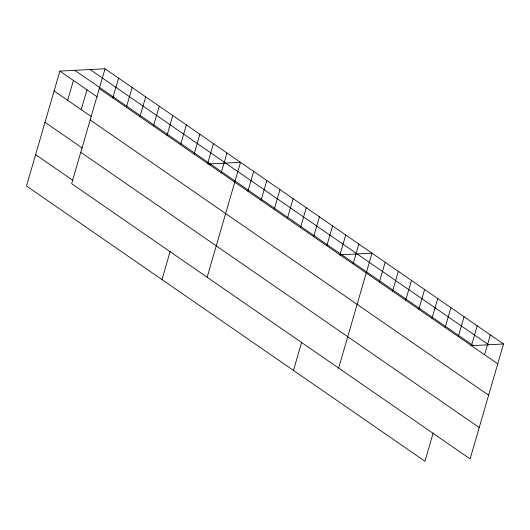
<?xml version="1.0" encoding="UTF-8"?>
<svg xmlns="http://www.w3.org/2000/svg" width="530" height="530" viewBox="0 0 530 530"><rect width="100%" height="100%" fill="white"/><g stroke="black" fill="none" stroke-linecap="round" stroke-linejoin="round"><path stroke-width="0.79" d="M105.039 68.754L71.656 183.672L470.117 458.907L503.5 343.99L105.039 68.754L59.883 71.093L26.5 186.01L424.961 461.246L433.162 433.003M67.668 100.289L73.431 80.454M81.216 109.65L86.98 89.808M112.824 97.951L118.587 78.115M126.372 107.305L132.136 87.47M139.92 116.666L145.684 96.831M153.468 126.021L159.232 106.185M167.016 135.382L172.78 115.547M180.564 144.736L186.328 124.901M194.112 154.097L199.876 134.262M161.975 279.588L170.183 251.352M207.661 163.459L213.418 143.617M221.209 172.813L226.966 152.978M207.131 277.25L240.514 162.332L207.912 164.022M247.901 191.257L253.665 171.415M261.052 200.34L266.815 180.498M274.202 209.416L279.966 189.581M287.353 218.499L293.11 198.664M300.497 227.582L306.26 207.747M313.647 236.665L319.411 216.83M326.798 245.748L332.562 225.912M293.468 370.417L301.669 342.181M339.949 254.831L345.712 234.995M353.093 263.913L358.856 244.078M338.624 368.078L372.007 253.161L339.405 254.85M379.394 282.079L385.158 262.244M392.544 291.162L398.308 271.327M405.695 300.245L411.459 280.41M418.839 309.328L424.603 289.493M431.99 318.411L437.753 298.575M445.14 327.494L450.904 307.658M458.291 336.577L464.055 316.741M471.442 345.659L477.199 325.824M484.586 354.742L490.349 334.907M470.892 345.679L503.5 343.99M90.14 69.529L488.6 344.758M74.79 70.324L473.25 345.553M99.276 88.59L497.736 363.825M59.883 71.093L97.142 96.831M54.126 90.935L91.379 116.666M90.16 119.966L488.62 395.201M45.01 122.311L82.263 148.042M80.772 152.296L479.226 427.531M35.616 154.634L72.868 180.372"/></g></svg>
